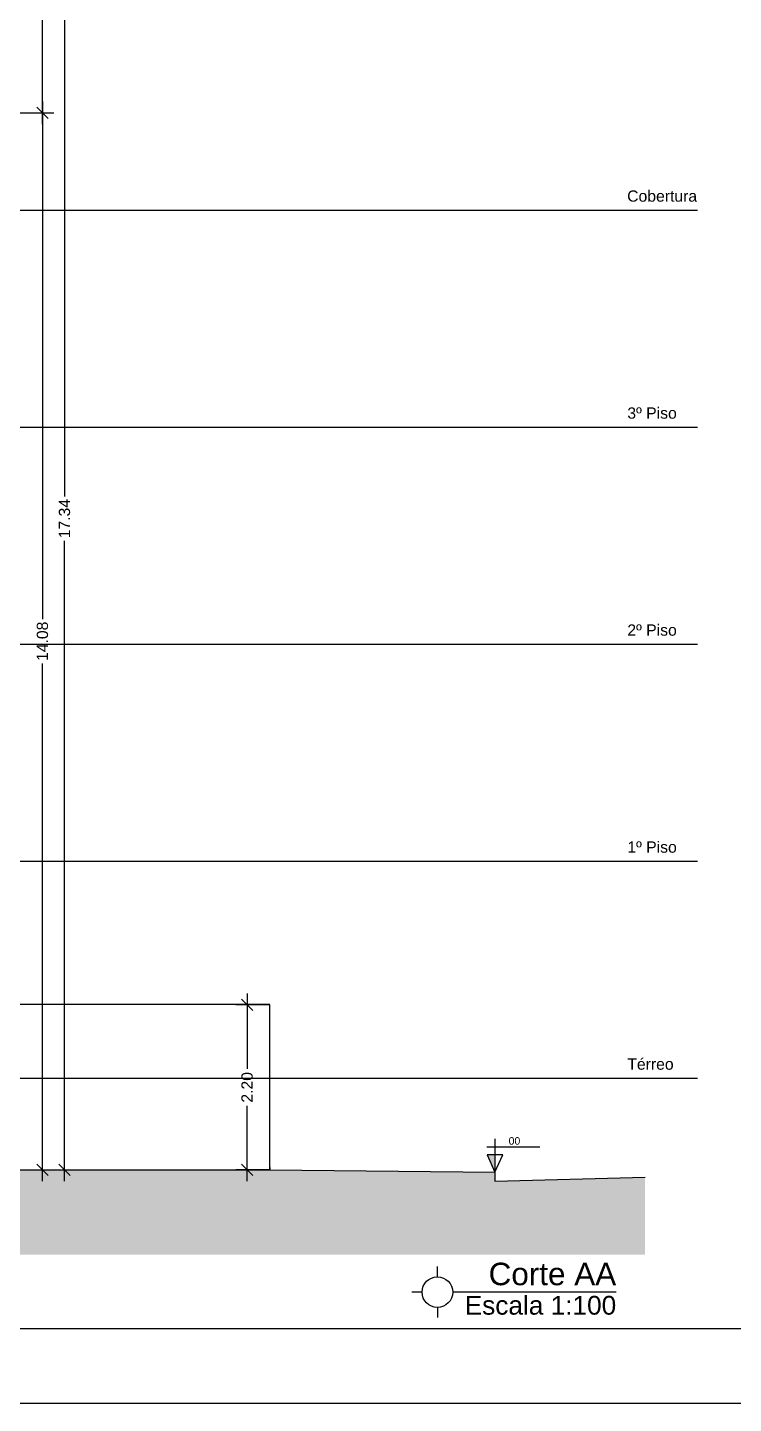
# Model space of a CAD drawing. Extents: x -120 to 1117, y 5 to 675.
# Drawn here: x 148.77 to 158.17, y 69.4 to 87.72 of the extents above; entities that cross this region are included whole.
import ezdxf
from ezdxf.enums import TextEntityAlignment as Align

# ---------------------------------------------------------------- set-up
doc = ezdxf.new("R2010")
doc.units = 0
doc.header["$MEASUREMENT"] = 0
doc.linetypes.add('HIDDEN', pattern=[0.375, 0.25, -0.125])
doc.layers.get('0').update_dxf_attribs({"linetype": 'CONTINUOUS'})
doc.layers.get('DEFPOINTS').update_dxf_attribs({"linetype": 'CONTINUOUS'})
for name, color, linetype in [('carimbo', 4, 'CONTINUOUS'), ('cota', 1, 'CONTINUOUS'), ('LINVISTA', 4, 'CONTINUOUS'), ('nivel', 4, 'CONTINUOUS'), ('padrao', 4, 'CONTINUOUS'), ('parede', 2, 'CONTINUOUS'), ('projecao', 4, 'HIDDEN'), ('texto', 7, 'CONTINUOUS')]:
    doc.layers.add(name, color=color, linetype=linetype)
doc.styles.add('PADRAO_TXT', font='arial.ttf')
doc.styles.get("Standard").update_dxf_attribs({"font": 'arial.ttf'})
doc.dimstyles.new('cotass', dxfattribs={"dimtxt": 0.15, "dimasz": 0.15, "dimexe": 0.15, "dimexo": 0, "dimgap": 0.05, "dimtad": 0, "dimzin": 4, "dimdsep": 46, "dimtxsty": 'Standard', "dimblk": 'OBLIQUE', "dimcen": 0, "dimdle": 0.15, "dimclrd": 256, "dimclrt": 4, "dimadec": 0, "dimazin": 1, "dimtfac": 1, "dimtix": 1, "dimtofl": 0, "dimtmove": 0, "dimatfit": 3, "dimldrblk": 'OPEN30', "dimfxl": 0, "dimtolj": 1, "dimtzin": 0, "dimlwd": -1, "dimarcsym": 0})

# ---------------------------------------------------------------- blocks, each defined once
blk = doc.blocks.new('A1')
blk.add_lwpolyline([(841, 0), (0, 0), (0, 594), (841, 594)], close=True)
at = {"color": 2}
blk.add_lwpolyline([(831, 10), (831, 584), (30, 584), (30, 10), (831, 10)], dxfattribs=at)
blk = doc.blocks.new('_Oblique')
at = {"color": 0, "linetype": 'ByBlock', "lineweight": -2}
blk.add_line((-0.5, -0.5), (0.5, 0.5), dxfattribs=at)
blk = doc.blocks.new('*D673')
at = {"layer": 'cota', "transparency": 16777216}
for p, q in [((148.967, 86.739), (148.967, 79.846)), ((148.967, 72.362), (148.967, 79.254))]:
    blk.add_line(p, q, dxfattribs=at)
at = {"layer": 'cota', "color": 0, "lineweight": -2, "transparency": 16777216}
for p, q in [((147.587, 86.589), (149.117, 86.589)), ((146.999, 72.512), (149.117, 72.512))]:
    blk.add_line(p, q, dxfattribs=at)
at = {"layer": 'DEFPOINTS', "color": 0, "transparency": 16777216}
for p in [(147.587, 86.589), (146.999, 72.512), (148.967, 72.512)]:
    blk.add_point(p, dxfattribs=at)
at = {"layer": 'cota', "transparency": 16777216, "xscale": 0.15, "yscale": 0.15, "zscale": 0.15}
for p, rotation in [((148.967, 86.589), 90), ((148.967, 72.512), 270)]:
    blk.add_blockref('_Oblique', p, dxfattribs=dict(at, rotation=rotation))
at = {"layer": 'cota', "color": 4, "transparency": 16777216, "insert": (148.967, 79.55), "char_height": 0.15, "attachment_point": 5, "rotation": 90}
blk.add_mtext('\\A1;14.08', dxfattribs=at)
blk = doc.blocks.new('_Open30')
at = {"color": 0, "linetype": 'ByBlock', "lineweight": -2}
for p, q in [((-1, 0.27), (0, 0)), ((0, 0), (-1, -0.27)), ((0, 0), (-1, 0))]:
    blk.add_line(p, q, dxfattribs=at)
blk = doc.blocks.new('*D674')
at = {"layer": 'cota', "transparency": 16777216}
for p, q in [((149.261, 90.006), (149.261, 81.48)), ((149.261, 72.362), (149.261, 80.888))]:
    blk.add_line(p, q, dxfattribs=at)
at = {"layer": 'cota', "color": 0, "lineweight": -2, "transparency": 16777216}
for p, q in [((141.451, 89.856), (149.411, 89.856)), ((146.401, 72.512), (149.411, 72.512))]:
    blk.add_line(p, q, dxfattribs=at)
at = {"layer": 'DEFPOINTS', "color": 0, "transparency": 16777216}
for p in [(141.451, 89.856), (149.261, 89.856), (146.401, 72.512)]:
    blk.add_point(p, dxfattribs=at)
at = {"layer": 'cota', "transparency": 16777216, "xscale": 0.15, "yscale": 0.15, "zscale": 0.15}
for p, rotation in [((149.261, 89.856), 90), ((149.261, 72.512), 270)]:
    blk.add_blockref('_Oblique', p, dxfattribs=dict(at, rotation=rotation))
at = {"layer": 'cota', "color": 4, "transparency": 16777216, "insert": (149.261, 81.184), "char_height": 0.15, "attachment_point": 5, "rotation": 90}
blk.add_mtext('\\A1;17.34', dxfattribs=at)
blk = doc.blocks.new('*D675')
at = {"layer": 'cota', "transparency": 16777216}
for p, q in [((148.967, 90.006), (148.967, 88.467)), ((148.967, 86.439), (148.967, 87.978))]:
    blk.add_line(p, q, dxfattribs=at)
at = {"layer": 'cota', "color": 0, "lineweight": -2, "transparency": 16777216}
for p, q in [((141.451, 89.856), (149.117, 89.856)), ((147.587, 86.589), (149.117, 86.589))]:
    blk.add_line(p, q, dxfattribs=at)
at = {"layer": 'DEFPOINTS', "color": 0, "transparency": 16777216}
for p in [(141.451, 89.856), (148.967, 89.856), (147.587, 86.589)]:
    blk.add_point(p, dxfattribs=at)
at = {"layer": 'cota', "transparency": 16777216, "xscale": 0.15, "yscale": 0.15, "zscale": 0.15}
for p, rotation in [((148.967, 89.856), 90), ((148.967, 86.589), 270)]:
    blk.add_blockref('_Oblique', p, dxfattribs=dict(at, rotation=rotation))
at = {"layer": 'cota', "color": 4, "transparency": 16777216, "insert": (148.967, 88.223), "char_height": 0.15, "attachment_point": 5, "rotation": 90}
blk.add_mtext('\\A1;3.27', dxfattribs=at)
blk = doc.blocks.new('*D752')
at = {"layer": 'cota', "transparency": 16777216}
for p, q in [((151.694, 74.858), (151.694, 73.856)), ((151.694, 72.362), (151.694, 73.364))]:
    blk.add_line(p, q, dxfattribs=at)
at = {"layer": 'cota', "color": 0, "lineweight": -2, "transparency": 16777216}
for p, q in [((151.996, 74.708), (151.544, 74.708)), ((151.996, 72.512), (151.544, 72.512))]:
    blk.add_line(p, q, dxfattribs=at)
at = {"layer": 'DEFPOINTS', "color": 0, "transparency": 16777216}
for p in [(151.996, 74.708), (151.694, 72.512), (151.996, 72.512)]:
    blk.add_point(p, dxfattribs=at)
at = {"layer": 'cota', "transparency": 16777216, "xscale": 0.15, "yscale": 0.15, "zscale": 0.15}
for p, rotation in [((151.694, 74.708), 90), ((151.694, 72.512), 270)]:
    blk.add_blockref('_Oblique', p, dxfattribs=dict(at, rotation=rotation))
at = {"layer": 'cota', "color": 4, "transparency": 16777216, "insert": (151.694, 73.61), "char_height": 0.15, "attachment_point": 5, "rotation": 90}
blk.add_mtext('\\A1;2.20', dxfattribs=at)
blk = doc.blocks.new('Nivel-L')
at = {"layer": 'nivel'}
blk.add_hatch(color=256, dxfattribs=at).paths.add_polyline_path([(0, 0), (0.103, 0.229), (0, 0.229)])
for p, q in [((0, 0.443), (0, 0)), ((0.109, 0.336), (-0.6, 0.336)), ((0, 0), (-0.103, 0.229)), ((-0.103, 0.229), (0.103, 0.229)), ((0.103, 0.229), (0, 0))]:
    blk.add_line(p, q, dxfattribs=at)

msp = doc.modelspace()

# ---------------------------------------------------------------- hatches: boundary and pattern name
at = {"layer": 'LINVISTA'}
h = msp.add_hatch(dxfattribs=at)
h.set_pattern_fill('EARTH', color=13, angle=45, style=0)
h.set_pattern_definition([(45, (89.1, 64.4), (3e-17, 0.3535534), [0.25, -0.25]), (45, (89.0337, 64.4663), (3e-17, 0.3535534), [0.25, -0.25]), (45, (88.96742, 64.53258), (3e-17, 0.3535534), [0.25, -0.25]), (135, (88.96742, 64.57678), (-0.3535534, 6e-17), [0.25, -0.25]), (135, (89.0337, 64.64307), (-0.3535534, 6e-17), [0.25, -0.25]), (135, (89.1, 64.70936), (-0.3535534, 6e-17), [0.25, -0.25])])
h.paths.add_polyline_path([(156.996, 72.412), (154.996, 72.362), (154.996, 72.482), (151.996, 72.512), (106.691, 72.512), (104.691, 72.512), (104.691, 71.382), (156.996, 71.382)])

# ---------------------------------------------------------------- linework, layer by layer
for p, q in [((147.585, 85.292), (157.694, 85.292)), ((147.587, 82.402), (157.694, 82.402)), ((147.587, 79.512), (157.694, 79.512)), ((147.587, 76.622), (157.694, 76.622)), ((151.996, 74.713), (147.02, 74.713)), ((151.996, 72.512), (151.996, 74.708)), ((146.401, 73.732), (157.694, 73.732))]:
    msp.add_line(p, q, dxfattribs=at)
at = {"layer": 'padrao', "linetype": 'Continuous'}
for p, q in [((154.229, 71.087), (154.229, 71.223)), ((154.026, 70.883), (153.889, 70.883)), ((156.612, 70.883), (154.433, 70.883)), ((154.229, 70.679), (154.229, 70.543))]:
    msp.add_line(p, q, dxfattribs=at)
msp.add_circle((154.229, 70.883), 0.204, dxfattribs=at)
at = {"layer": 'parede'}
msp.add_line((146.271, 72.512), (151.996, 72.512), dxfattribs=at)
msp.add_lwpolyline([(151.996, 72.542), (151.996, 72.512), (154.996, 72.482), (154.996, 72.362), (156.996, 72.412)], dxfattribs=at)
at = {"layer": 'projecao'}
msp.add_line((106.691, 72.512), (151.996, 72.512), dxfattribs=at)

# ---------------------------------------------------------------- block references
at = {"layer": 'carimbo', "xscale": 0.1000000000003638, "yscale": 0.1000000000003638, "zscale": 0.1000000000003638}
msp.add_blockref('A1', (94.1, 69.4), dxfattribs=at)
at = {"layer": 'LINVISTA', "xscale": -1}
msp.add_blockref('Nivel-L', (154.996, 72.482), dxfattribs=at)

# ---------------------------------------------------------------- texts
at = {"layer": 'texto', "style": 'PADRAO_TXT'}
for s, p in [('Cobertura', (156.758, 85.555)), ('3º Piso', (156.76, 82.665)), ('2º Piso', (156.76, 79.775)), ('1º Piso', (156.76, 76.885)), ('Térreo', (156.76, 73.995))]:
    msp.add_text(s, height=0.15, dxfattribs=at).set_placement(p, align=Align.TOP_LEFT)
msp.add_text('00', height=0.1, dxfattribs=at).set_placement((155.256, 72.817), align=Align.BOTTOM_CENTER)
at = {"layer": 'texto', "color": 6}
msp.add_text('Corte AA', height=0.3, dxfattribs=at).set_placement((156.612, 70.975), align=Align.RIGHT)
at = {"layer": 'texto'}
msp.add_text('Escala 1:100', height=0.25, dxfattribs=at).set_placement((156.612, 70.583), align=Align.RIGHT)

# ---------------------------------------------------------------- dimensions: what is measured, and where the dimension line sits
at = {"layer": 'cota'}
for base, p1, p2, picture, middle in [((149.261, 89.856), (146.401, 72.512), (141.451, 89.856), '*D674', (149.261, 81.184)), ((148.967, 89.856), (147.587, 86.589), (141.451, 89.856), '*D675', (148.967, 88.223)), ((148.967, 72.512), (147.587, 86.589), (146.999, 72.512), '*D673', (148.967, 79.55)), ((151.694, 72.512), (151.996, 74.708), (151.996, 72.512), '*D752', (151.694, 73.61))]:
    dim = msp.add_linear_dim(base=base, p1=p1, p2=p2, angle=90, dimstyle='cotass', dxfattribs=at)
    dim.commit()
    dim.dimension.update_dxf_attribs({"geometry": picture, "text_midpoint": middle})

doc.saveas('drawing.dxf')
